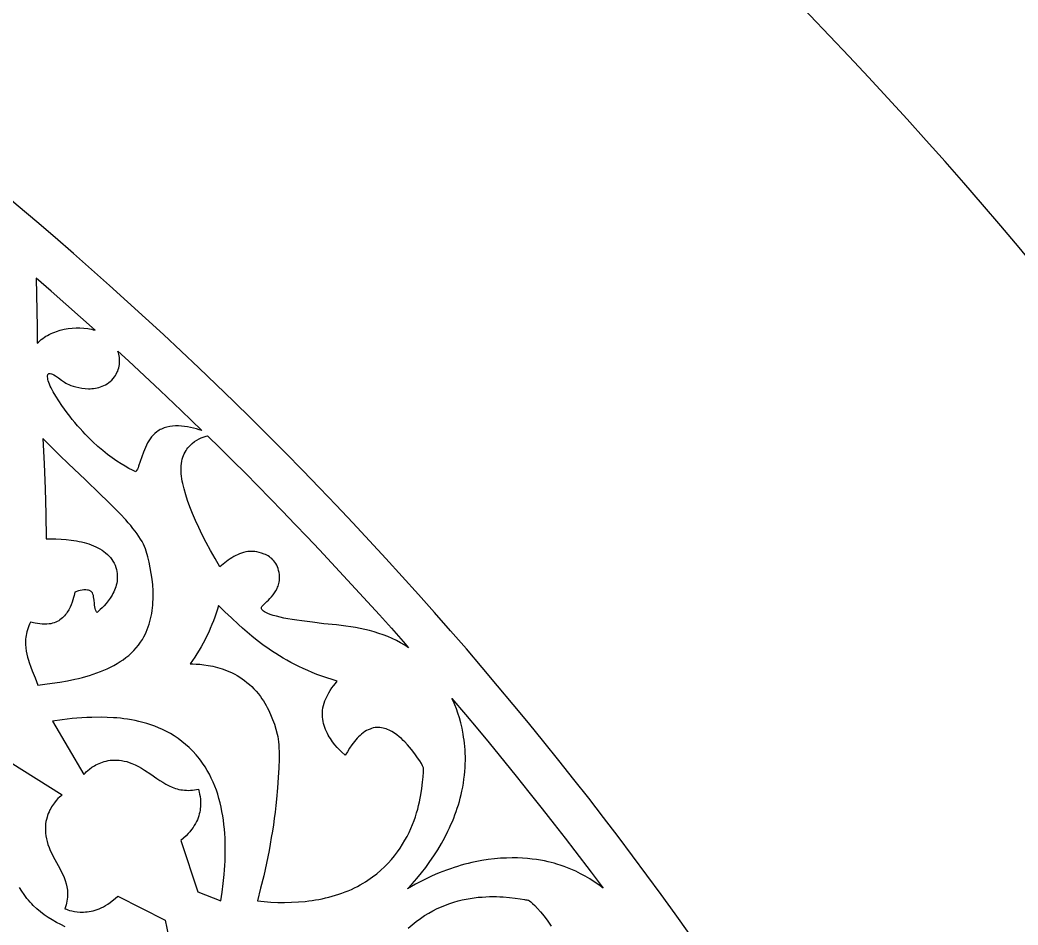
# Model space of a CAD drawing. Extents: x -540 to 540, y -540 to 540.
# Drawn here: x 296.1 to 413.3, y 267.8 to 374.1 of the extents above; entities that cross this region are included whole.
import ezdxf

# ---------------------------------------------------------------- set-up
doc = ezdxf.new("R2010")
doc.units = 0
doc.layers.add('LAYER_1', color=18, linetype='CONTINUOUS')
doc.layers.add('LAYER_2', color=174, linetype='CONTINUOUS')

msp = doc.modelspace()

# ---------------------------------------------------------------- linework, layer by layer
at = {"layer": 'LAYER_1'}
msp.add_lwpolyline([(0, 540, 0.414214), (-540, 0, 0.414214), (0, -540, 0.414214), (540, 0, 0.414214)], format="xyb", close=True, dxfattribs=at)
for points in [[(298.01, 343.76), (298.05, 341.85), (298.09, 339.94), (298.11, 338.03), (298.11, 336.12), (298.27, 336.27), (298.43, 336.42), (298.6, 336.56), (298.78, 336.69), (298.96, 336.82), (299.15, 336.94), (299.34, 337.05), (299.54, 337.16), (299.75, 337.26), (299.96, 337.35), (300.17, 337.44), (300.39, 337.52), (300.83, 337.66), (301.28, 337.77), (301.75, 337.85), (302.21, 337.9), (302.68, 337.93), (303.14, 337.93), (303.6, 337.9), (304.05, 337.84), (304.27, 337.81), (304.49, 337.76), (304.7, 337.71), (304.91, 337.65), (303.2, 339.19), (301.49, 340.73), (299.76, 342.26)], [(317.47, 325.87), (317.15, 325.97), (316.82, 326.07), (316.48, 326.16), (316.13, 326.24), (315.78, 326.3), (315.42, 326.36), (315.07, 326.39), (314.71, 326.41), (314.36, 326.41), (314.02, 326.39), (313.68, 326.34), (313.35, 326.27), (313.03, 326.18), (312.87, 326.12), (312.72, 326.05), (312.57, 325.98), (312.43, 325.9), (312.29, 325.81), (312.16, 325.71), (311.94, 325.53), (311.74, 325.34), (311.55, 325.12), (311.38, 324.9), (311.23, 324.66), (311.08, 324.41), (310.95, 324.16), (310.83, 323.89), (310.71, 323.62), (310.6, 323.35), (310.4, 322.79), (310.21, 322.23), (310.02, 321.68), (309.96, 321.51), (309.88, 321.34), (309.8, 321.17), (309.69, 321.02), (309.31, 321.2), (308.89, 321.42), (308.44, 321.67), (307.97, 321.96), (307.46, 322.28), (306.94, 322.65), (306.39, 323.06), (305.83, 323.51), (305.25, 324), (304.66, 324.54), (304.06, 325.13), (303.76, 325.44), (303.46, 325.76), (303.15, 326.1), (302.85, 326.44), (302.54, 326.8), (302.24, 327.18), (301.94, 327.57), (301.63, 327.97), (301.33, 328.38), (301.03, 328.81), (300.65, 329.38), (300.3, 329.91), (300, 330.42), (299.75, 330.88), (299.64, 331.1), (299.55, 331.31), (299.48, 331.51), (299.42, 331.7), (299.37, 331.87), (299.35, 332.03), (299.34, 332.19), (299.34, 332.33), (299.36, 332.4), (299.38, 332.45), (299.41, 332.5), (299.44, 332.54), (299.49, 332.56), (299.53, 332.57), (299.59, 332.58), (299.64, 332.57), (299.78, 332.54), (299.92, 332.48), (300.08, 332.4), (300.25, 332.29), (300.61, 332.05), (300.98, 331.79), (301.33, 331.55), (301.49, 331.45), (301.63, 331.37), (301.83, 331.27), (302.07, 331.18), (302.35, 331.08), (302.66, 330.99), (303, 330.91), (303.36, 330.85), (303.74, 330.8), (304.14, 330.78), (304.34, 330.79), (304.55, 330.8), (304.75, 330.82), (304.95, 330.85), (305.16, 330.88), (305.36, 330.93), (305.56, 331), (305.76, 331.07), (305.96, 331.16), (306.15, 331.26), (306.34, 331.37), (306.52, 331.5), (306.7, 331.64), (306.87, 331.8), (307.04, 331.98), (307.2, 332.17), (307.31, 332.33), (307.41, 332.5), (307.49, 332.67), (307.57, 332.85), (307.64, 333.04), (307.69, 333.23), (307.73, 333.43), (307.77, 333.63), (307.79, 333.83), (307.79, 334.03), (307.79, 334.24), (307.78, 334.44), (307.75, 334.63), (307.71, 334.83), (307.67, 335.01), (307.6, 335.2), (308.86, 334.05), (310.1, 332.9), (312.57, 330.57), (315.03, 328.22)], [(302.54, 306.9), (302.46, 306.5), (302.4, 306.26), (302.32, 305.99), (302.23, 305.71), (302.12, 305.42), (301.99, 305.12), (301.83, 304.82), (301.65, 304.53), (301.55, 304.38), (301.44, 304.25), (301.33, 304.11), (301.21, 303.99), (301.08, 303.86), (300.94, 303.75), (300.79, 303.64), (300.64, 303.54), (300.48, 303.45), (300.3, 303.37), (300.12, 303.3), (299.93, 303.24), (299.73, 303.19), (299.52, 303.16), (299.24, 303.13), (298.97, 303.13), (298.69, 303.14), (298.42, 303.17), (298.14, 303.2), (297.87, 303.26), (297.33, 303.38), (297.22, 303.15), (297.12, 302.92), (297.04, 302.69), (296.96, 302.47), (296.9, 302.24), (296.85, 302.02), (296.81, 301.8), (296.78, 301.59), (296.76, 301.37), (296.75, 301.16), (296.75, 300.75), (296.78, 300.35), (296.83, 299.96), (296.9, 299.6), (296.98, 299.25), (297.08, 298.92), (297.18, 298.62), (297.38, 298.08), (297.54, 297.66), (297.86, 296.82), (298.18, 295.98), (299.03, 296.08), (299.89, 296.19), (300.77, 296.32), (301.66, 296.48), (302.54, 296.66), (302.98, 296.77), (303.42, 296.88), (303.85, 297), (304.28, 297.12), (304.71, 297.26), (305.13, 297.41), (305.55, 297.56), (305.95, 297.73), (306.35, 297.9), (306.74, 298.09), (307.13, 298.29), (307.5, 298.5), (307.86, 298.73), (308.21, 298.96), (308.54, 299.21), (308.87, 299.47), (309.18, 299.75), (309.47, 300.04), (309.75, 300.34), (310.01, 300.66), (310.25, 301), (310.48, 301.35), (310.64, 301.63), (310.79, 301.91), (310.93, 302.21), (311.05, 302.5), (311.16, 302.81), (311.27, 303.12), (311.36, 303.43), (311.44, 303.74), (311.51, 304.06), (311.57, 304.39), (311.62, 304.72), (311.66, 305.04), (311.69, 305.38), (311.72, 305.71), (311.73, 306.05), (311.74, 306.38), (311.74, 306.72), (311.73, 307.06), (311.69, 307.74), (311.62, 308.42), (311.52, 309.09), (311.4, 309.76), (311.27, 310.42), (311.11, 311.06), (310.93, 311.69), (310.84, 311.97), (310.73, 312.25), (310.59, 312.54), (310.44, 312.83), (310.26, 313.13), (310.07, 313.43), (309.85, 313.74), (309.62, 314.06), (309.37, 314.38), (309.1, 314.71), (308.81, 315.04), (308.51, 315.38), (307.85, 316.09), (307.13, 316.82), (306.36, 317.59), (305.53, 318.39), (303.74, 320.11), (301.78, 321.98), (300.74, 322.97), (299.68, 324.02), (298.79, 324.92), (298.93, 321.98), (299.04, 319.04), (299.13, 316.1), (299.19, 313.16), (299.75, 313.16), (300.32, 313.16), (300.92, 313.13), (301.52, 313.08), (302.12, 313.01), (302.73, 312.91), (303.03, 312.86), (303.32, 312.79), (303.62, 312.72), (303.9, 312.63), (304.19, 312.55), (304.46, 312.45), (304.73, 312.34), (304.99, 312.23), (305.25, 312.1), (305.49, 311.97), (305.73, 311.82), (305.95, 311.67), (306.16, 311.51), (306.36, 311.33), (306.55, 311.15), (306.72, 310.95), (306.88, 310.74), (307.02, 310.52), (307.15, 310.29), (307.26, 310.05), (307.35, 309.8), (307.42, 309.55), (307.48, 309.31), (307.51, 309.07), (307.53, 308.84), (307.53, 308.61), (307.52, 308.38), (307.5, 308.16), (307.46, 307.94), (307.41, 307.73), (307.35, 307.52), (307.28, 307.31), (307.2, 307.11), (307.11, 306.92), (307.02, 306.73), (306.92, 306.55), (306.7, 306.2), (306.46, 305.87), (306.22, 305.57), (305.98, 305.3), (305.74, 305.06), (305.52, 304.84), (305.15, 304.51), (305.1, 304.58), (305.05, 304.65), (304.97, 304.8), (304.92, 304.98), (304.88, 305.16), (304.85, 305.35), (304.83, 305.55), (304.8, 305.95), (304.78, 306.14), (304.75, 306.33), (304.72, 306.5), (304.67, 306.66), (304.6, 306.81), (304.56, 306.87), (304.51, 306.93), (304.45, 306.98), (304.39, 307.02), (304.32, 307.06), (304.25, 307.09), (304.14, 307.12), (304.04, 307.14), (303.83, 307.16), (303.61, 307.16), (303.39, 307.13), (303.18, 307.08), (302.96, 307.03)], [(341.75, 300.37), (341.29, 300.67), (340.81, 300.95), (340.32, 301.21), (339.81, 301.45), (339.3, 301.67), (338.77, 301.87), (338.24, 302.05), (337.7, 302.22), (337.16, 302.37), (336.61, 302.51), (336.06, 302.63), (335.5, 302.73), (334.95, 302.83), (334.39, 302.91), (333.83, 302.98), (333.28, 303.04), (331.8, 303.19), (330.44, 303.35), (329.2, 303.51), (328.63, 303.59), (328.08, 303.67), (327.57, 303.76), (327.09, 303.85), (326.64, 303.95), (326.23, 304.06), (325.85, 304.16), (325.5, 304.28), (325.19, 304.4), (324.91, 304.53), (324.8, 304.6), (324.7, 304.67), (324.59, 304.76), (324.55, 304.81), (324.51, 304.86), (324.48, 304.92), (324.46, 304.98), (324.45, 305.05), (324.46, 305.12), (324.49, 305.19), (324.55, 305.26), (324.79, 305.5), (325.11, 305.8), (325.28, 305.97), (325.46, 306.15), (325.65, 306.35), (325.82, 306.57), (325.99, 306.8), (326.15, 307.05), (326.29, 307.32), (326.35, 307.47), (326.41, 307.61), (326.45, 307.76), (326.5, 307.92), (326.53, 308.08), (326.56, 308.25), (326.57, 308.42), (326.58, 308.6), (326.58, 308.78), (326.56, 308.97), (326.53, 309.22), (326.48, 309.45), (326.42, 309.67), (326.34, 309.88), (326.25, 310.07), (326.16, 310.25), (326.05, 310.41), (325.93, 310.56), (325.8, 310.7), (325.67, 310.83), (325.53, 310.94), (325.39, 311.05), (325.24, 311.14), (325.09, 311.22), (324.94, 311.3), (324.79, 311.37), (324.48, 311.47), (324.19, 311.56), (323.91, 311.61), (323.67, 311.65), (323.28, 311.68), (323.1, 311.68), (322.86, 311.65), (322.61, 311.61), (322.37, 311.55), (322.13, 311.48), (321.9, 311.39), (321.66, 311.29), (321.44, 311.19), (321.21, 311.07), (320.99, 310.94), (320.77, 310.8), (320.56, 310.66), (320.35, 310.51), (319.96, 310.19), (319.59, 309.86), (319.01, 310.83), (318.47, 311.79), (317.97, 312.71), (317.51, 313.61), (317.09, 314.48), (316.7, 315.32), (316.36, 316.13), (316.05, 316.9), (315.78, 317.64), (315.56, 318.34), (315.37, 319.01), (315.29, 319.33), (315.22, 319.64), (315.16, 319.94), (315.11, 320.22), (315.07, 320.5), (315.04, 320.77), (315.03, 321.03), (315.02, 321.27), (315.02, 321.51), (315.03, 321.73), (315.06, 322), (315.11, 322.26), (315.16, 322.5), (315.23, 322.73), (315.31, 322.94), (315.39, 323.15), (315.49, 323.34), (315.6, 323.52), (315.71, 323.69), (315.82, 323.84), (315.95, 323.99), (316.07, 324.13), (316.2, 324.25), (316.34, 324.37), (316.61, 324.58), (316.88, 324.75), (317.14, 324.89), (317.38, 325), (317.6, 325.09), (317.95, 325.2), (318.11, 325.24), (319.61, 323.79), (321.09, 322.32), (322.57, 320.85), (324.03, 319.37), (325.49, 317.89), (326.95, 316.4), (328.39, 314.89), (329.83, 313.39), (331.27, 311.87), (332.69, 310.35), (334.11, 308.82), (335.52, 307.29), (336.93, 305.75), (338.33, 304.21), (339.72, 302.66), (341.11, 301.11)], [(334.3, 287.74), (333.88, 288.12), (333.63, 288.37), (333.37, 288.66), (333.09, 288.97), (332.82, 289.32), (332.56, 289.69), (332.43, 289.89), (332.31, 290.1), (332.2, 290.31), (332.09, 290.52), (331.99, 290.75), (331.9, 290.98), (331.82, 291.22), (331.76, 291.46), (331.7, 291.7), (331.66, 291.96), (331.63, 292.21), (331.62, 292.48), (331.62, 292.74), (331.64, 293.01), (331.68, 293.29), (331.74, 293.57), (331.81, 293.85), (331.91, 294.14), (332.05, 294.45), (332.2, 294.76), (332.36, 295.06), (332.54, 295.35), (332.74, 295.64), (332.94, 295.91), (333.15, 296.18), (333.37, 296.45), (332.75, 296.63), (332.14, 296.82), (331.55, 297.03), (330.98, 297.24), (330.43, 297.46), (329.89, 297.68), (329.37, 297.91), (328.86, 298.15), (328.37, 298.4), (327.9, 298.65), (327.44, 298.9), (327, 299.15), (326.57, 299.41), (326.15, 299.67), (325.75, 299.93), (325.37, 300.19), (324.64, 300.71), (323.96, 301.23), (323.34, 301.73), (322.77, 302.21), (322.24, 302.68), (321.77, 303.11), (320.95, 303.86), (320.17, 304.59), (319.41, 305.34), (319.28, 304.88), (319.13, 304.43), (318.98, 303.97), (318.82, 303.52), (318.64, 303.08), (318.45, 302.63), (318.26, 302.19), (318.05, 301.76), (317.84, 301.33), (317.61, 300.9), (317.38, 300.48), (317.13, 300.07), (316.88, 299.66), (316.62, 299.26), (316.35, 298.87), (316.07, 298.48), (316.41, 298.47), (316.8, 298.45), (317.23, 298.42), (317.7, 298.37), (318.21, 298.29), (318.74, 298.19), (319.01, 298.12), (319.29, 298.05), (319.58, 297.97), (319.86, 297.88), (320.15, 297.78), (320.44, 297.66), (320.74, 297.54), (321.03, 297.4), (321.32, 297.25), (321.62, 297.09), (321.91, 296.91), (322.2, 296.72), (322.48, 296.52), (322.76, 296.3), (323.04, 296.06), (323.32, 295.81), (323.58, 295.54), (323.85, 295.25), (324.1, 294.94), (324.35, 294.62), (324.52, 294.37), (324.69, 294.12), (324.85, 293.86), (325, 293.6), (325.15, 293.33), (325.28, 293.06), (325.54, 292.51), (325.77, 291.94), (325.98, 291.37), (326.16, 290.79), (326.32, 290.2), (326.38, 289.93), (326.43, 289.64), (326.47, 289.31), (326.5, 288.96), (326.52, 288.57), (326.53, 288.16), (326.54, 287.72), (326.54, 287.26), (326.5, 286.25), (326.44, 285.13), (326.35, 283.91), (326.23, 282.58), (326.15, 281.83), (326.06, 281.07), (325.97, 280.32), (325.86, 279.56), (325.75, 278.81), (325.62, 278.06), (325.49, 277.31), (325.35, 276.56), (325.05, 275.07), (324.72, 273.59), (324.36, 272.11), (323.98, 270.63), (324.77, 270.56), (325.57, 270.5), (326.37, 270.46), (327.18, 270.45), (327.99, 270.47), (328.8, 270.51), (329.61, 270.58), (330.01, 270.63), (330.42, 270.68), (330.81, 270.75), (331.21, 270.81), (331.61, 270.89), (332, 270.98), (332.39, 271.07), (332.78, 271.18), (333.16, 271.29), (333.54, 271.41), (333.92, 271.54), (334.29, 271.68), (334.66, 271.83), (335.02, 271.98), (335.37, 272.15), (335.73, 272.33), (336.07, 272.52), (336.41, 272.71), (336.7, 272.89), (336.97, 273.07), (337.5, 273.44), (338, 273.83), (338.47, 274.23), (338.92, 274.64), (339.33, 275.06), (339.72, 275.49), (340.09, 275.93), (340.43, 276.38), (340.75, 276.83), (341.04, 277.29), (341.31, 277.75), (341.57, 278.21), (341.8, 278.67), (342.01, 279.14), (342.2, 279.6), (342.38, 280.06), (342.54, 280.51), (342.68, 280.96), (342.81, 281.41), (342.92, 281.84), (343.02, 282.27), (343.11, 282.68), (343.19, 283.09), (343.31, 283.85), (343.39, 284.56), (343.44, 285.19), (343.48, 285.75), (343.49, 285.88), (343.5, 286.01), (343.51, 286.14), (343.5, 286.2), (343.49, 286.27), (343.46, 286.35), (343.38, 286.51), (343.24, 286.75), (343.05, 287.07), (342.8, 287.45), (342.47, 287.9), (342.08, 288.41), (341.61, 288.97), (341.31, 289.3), (341.12, 289.49), (340.9, 289.7), (340.65, 289.92), (340.38, 290.13), (340.09, 290.34), (339.78, 290.53), (339.61, 290.61), (339.45, 290.69), (339.28, 290.77), (339.1, 290.83), (338.92, 290.89), (338.74, 290.93), (338.56, 290.97), (338.37, 290.99), (338.18, 291), (337.99, 290.99), (337.8, 290.98), (337.6, 290.94), (337.4, 290.89), (337.21, 290.82), (337.01, 290.74), (336.81, 290.63), (336.6, 290.51), (336.41, 290.37), (336.22, 290.22), (336.04, 290.07), (335.87, 289.9), (335.7, 289.73), (335.54, 289.54), (335.38, 289.36), (335.09, 288.97), (334.81, 288.56), (334.55, 288.15)], [(341.61, 272.05), (342.17, 272.65), (342.72, 273.28), (343.24, 273.92), (343.75, 274.57), (344.25, 275.25), (344.72, 275.94), (345.17, 276.64), (345.6, 277.36), (346, 278.09), (346.37, 278.84), (346.55, 279.21), (346.72, 279.59), (346.89, 279.97), (347.04, 280.36), (347.19, 280.74), (347.33, 281.13), (347.46, 281.52), (347.59, 281.92), (347.71, 282.31), (347.81, 282.71), (347.91, 283.11), (348, 283.51), (348.1, 283.99), (348.18, 284.46), (348.25, 284.93), (348.3, 285.39), (348.35, 285.84), (348.38, 286.28), (348.4, 286.72), (348.41, 287.14), (348.41, 287.56), (348.4, 287.97), (348.38, 288.37), (348.35, 288.76), (348.31, 289.14), (348.27, 289.51), (348.21, 289.87), (348.16, 290.22), (348.03, 290.9), (347.88, 291.53), (347.71, 292.13), (347.54, 292.67), (347.36, 293.18), (347.18, 293.64), (347, 294.05), (346.84, 294.42), (348.43, 292.54), (349.88, 290.8), (351.2, 289.21), (352.39, 287.76), (354.38, 285.29), (355.88, 283.41), (357.44, 281.46), (358.85, 279.66), (360.13, 278.01), (361.28, 276.52), (363.18, 274.01), (364.58, 272.13), (364.08, 272.51), (363.56, 272.87), (363.03, 273.21), (362.49, 273.53), (361.94, 273.83), (361.37, 274.11), (360.8, 274.36), (360.22, 274.59), (360.02, 274.67), (359.67, 274.8), (359.16, 274.96), (358.85, 275.05), (358.5, 275.14), (358.12, 275.23), (357.7, 275.32), (357.25, 275.41), (356.77, 275.48), (356.26, 275.55), (355.71, 275.61), (355.14, 275.65), (354.53, 275.68), (353.9, 275.69), (353.24, 275.67), (352.55, 275.64), (351.84, 275.58), (351.1, 275.49), (350.34, 275.37), (349.56, 275.22), (349.16, 275.13), (348.75, 275.04), (348.34, 274.93), (347.93, 274.81), (347.5, 274.69), (347.08, 274.55), (346.65, 274.41), (346.21, 274.25), (345.77, 274.09), (345.33, 273.91), (344.88, 273.72), (344.42, 273.52), (343.96, 273.3), (343.5, 273.08), (343.04, 272.84), (342.56, 272.59), (342.09, 272.33)], [(319.7, 270.63), (319.84, 271.65), (319.97, 272.69), (320.07, 273.74), (320.11, 274.27), (320.15, 274.8), (320.18, 275.33), (320.19, 275.87), (320.2, 276.4), (320.2, 276.94), (320.19, 277.47), (320.18, 278), (320.15, 278.54), (320.1, 279.07), (320.05, 279.59), (319.99, 280.11), (319.91, 280.63), (319.82, 281.15), (319.72, 281.66), (319.6, 282.16), (319.47, 282.66), (319.32, 283.16), (319.16, 283.64), (318.98, 284.12), (318.78, 284.59), (318.57, 285.05), (318.34, 285.5), (318.09, 285.95), (317.83, 286.38), (317.54, 286.8), (317.36, 287.06), (317.17, 287.31), (316.98, 287.55), (316.78, 287.78), (316.38, 288.22), (315.96, 288.63), (315.54, 289.02), (315.11, 289.37), (314.67, 289.7), (314.22, 290), (313.76, 290.28), (313.31, 290.53), (312.84, 290.76), (312.38, 290.97), (311.92, 291.15), (311.45, 291.32), (310.99, 291.47), (310.53, 291.6), (310.07, 291.72), (309.62, 291.82), (309.18, 291.9), (308.74, 291.97), (308.31, 292.03), (307.89, 292.08), (307.49, 292.12), (307.09, 292.15), (306.34, 292.18), (305.66, 292.2), (304.52, 292.18), (303.94, 292.16), (303.36, 292.13), (302.78, 292.09), (302.21, 292.04), (301.63, 291.98), (301.05, 291.91), (299.9, 291.75), (303.6, 285.49), (303.74, 285.64), (303.88, 285.78), (304.06, 285.94), (304.28, 286.12), (304.55, 286.32), (304.85, 286.51), (305.02, 286.61), (305.2, 286.7), (305.38, 286.78), (305.58, 286.86), (305.79, 286.94), (306, 287.01), (306.22, 287.06), (306.46, 287.11), (306.7, 287.15), (306.95, 287.17), (307.21, 287.18), (307.47, 287.18), (307.75, 287.16), (308.03, 287.12), (308.33, 287.06), (308.63, 286.99), (308.93, 286.89), (309.25, 286.78), (309.63, 286.61), (310.01, 286.42), (310.38, 286.21), (310.74, 285.98), (311.45, 285.51), (312.16, 285.02), (312.51, 284.79), (312.87, 284.56), (313.24, 284.35), (313.61, 284.16), (313.98, 283.99), (314.17, 283.91), (314.37, 283.85), (314.56, 283.78), (314.76, 283.73), (314.97, 283.69), (315.17, 283.66), (315.41, 283.63), (315.64, 283.62), (315.88, 283.61), (316.11, 283.62), (316.35, 283.64), (316.59, 283.67), (316.82, 283.7), (317.05, 283.75), (317.11, 283.56), (317.15, 283.39), (317.2, 283.17), (317.25, 282.9), (317.29, 282.6), (317.31, 282.26), (317.31, 281.89), (317.3, 281.69), (317.28, 281.49), (317.25, 281.28), (317.21, 281.07), (317.16, 280.85), (317.09, 280.63), (317.02, 280.4), (316.93, 280.17), (316.83, 279.94), (316.71, 279.71), (316.57, 279.47), (316.42, 279.24), (316.25, 279), (316.06, 278.76), (315.85, 278.53), (315.62, 278.29), (315.31, 278), (314.99, 277.72), (317, 271.68)]]:
    msp.add_lwpolyline(points, close=True, dxfattribs=at)
for points in [[(294.95, 286.93), (301.05, 283.09), (300.89, 282.95), (300.74, 282.82), (300.56, 282.64), (300.36, 282.42), (300.14, 282.15), (299.92, 281.85), (299.81, 281.68), (299.71, 281.5), (299.61, 281.31), (299.51, 281.11), (299.42, 280.9), (299.34, 280.68), (299.27, 280.45), (299.21, 280.21), (299.15, 279.96), (299.11, 279.7), (299.09, 279.43), (299.08, 279.15), (299.08, 278.86), (299.1, 278.57), (299.14, 278.26), (299.2, 277.94), (299.28, 277.61), (299.38, 277.27), (299.51, 276.91), (299.66, 276.55), (299.83, 276.19), (300.01, 275.84), (300.38, 275.14), (300.76, 274.44), (300.94, 274.09), (301.11, 273.73), (301.27, 273.38), (301.41, 273.02), (301.52, 272.65), (301.61, 272.28), (301.64, 272.1), (301.67, 271.91), (301.68, 271.72), (301.69, 271.52), (301.69, 271.3), (301.68, 271.07), (301.65, 270.84), (301.61, 270.61), (301.57, 270.38), (301.51, 270.16), (301.45, 269.94), (301.37, 269.72), (301.55, 269.65), (301.71, 269.59), (301.93, 269.52), (302.18, 269.46), (302.48, 269.4), (302.81, 269.35), (303.17, 269.32), (303.37, 269.32), (303.57, 269.32), (303.78, 269.33), (304, 269.35), (304.22, 269.38), (304.44, 269.42), (304.68, 269.48), (304.91, 269.54), (305.15, 269.62), (305.4, 269.72), (305.65, 269.83), (305.9, 269.95), (306.16, 270.09), (306.41, 270.25), (306.67, 270.43), (306.94, 270.63), (307.26, 270.91), (307.58, 271.19), (313.14, 268.37), (313.73, 265.57)], [(301.41, 267.6), (300.89, 267.85), (300.38, 268.11), (299.88, 268.39), (299.4, 268.69), (298.94, 269.01), (298.5, 269.35), (298.07, 269.71), (297.66, 270.09), (297.47, 270.29), (297.28, 270.49), (297.09, 270.7), (296.91, 270.92), (296.74, 271.14), (296.57, 271.37), (296.3, 271.77), (296.05, 272.19)], [(341.7, 267.42), (342.17, 267.84), (342.65, 268.22), (343.13, 268.58), (343.62, 268.91), (344.11, 269.21), (344.6, 269.48), (345.1, 269.73), (345.59, 269.95), (346.08, 270.15), (346.58, 270.33), (347.07, 270.49), (347.55, 270.63), (348.04, 270.75), (348.52, 270.85), (348.99, 270.93), (349.46, 271), (349.92, 271.06), (350.37, 271.09), (350.81, 271.12), (351.24, 271.14), (351.66, 271.14), (352.08, 271.14), (352.47, 271.12), (352.86, 271.1), (353.59, 271.04), (354.25, 270.96), (354.84, 270.87), (355.36, 270.78), (355.49, 270.77), (355.62, 270.75), (355.75, 270.73), (355.81, 270.71), (355.87, 270.68), (355.94, 270.63), (356.09, 270.52), (356.29, 270.33), (356.56, 270.08), (356.88, 269.75), (357.24, 269.33), (357.65, 268.84), (358.1, 268.25), (358.35, 267.9), (358.5, 267.67)]]:
    msp.add_lwpolyline(points, dxfattribs=at)
at = {"layer": 'LAYER_2'}
for points in [[(460, 0, 0.414214), (0, 460, 0.414214), (-460, 0, 0.414214), (0, -460, 0.414214)], [(370, 0, 0.414214), (0, 370, 0.414214), (-370, 0, 0.414214), (0, -370, 0.414214)]]:
    msp.add_lwpolyline(points, format="xyb", close=True, dxfattribs=at)

doc.saveas('drawing.dxf')
